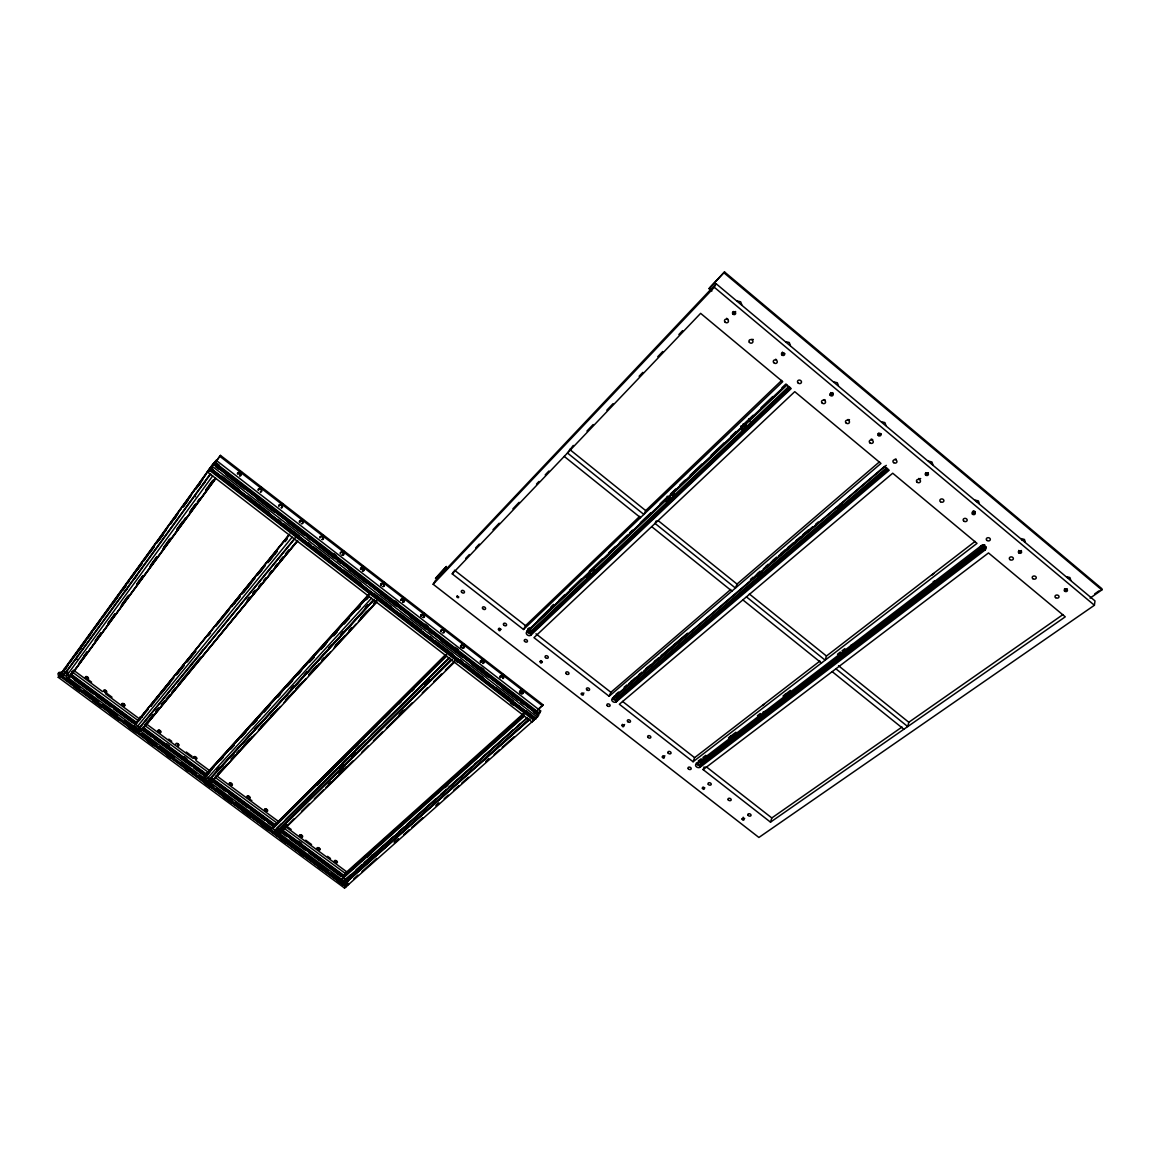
<?xml version="1.0" encoding="UTF-8"?>
<svg xmlns="http://www.w3.org/2000/svg" width="1160" height="1160" viewBox="0 0 1160 1160"><rect width="100%" height="100%" fill="white"/><g stroke="black" fill="none" stroke-linecap="round" stroke-linejoin="round"><path stroke-width="1.5" d="M662.853 755.74L664.346 756.9L664.811 755.711M75.994 659.431L77.227 659.199M85.739 677.803L85.971 676.875M88.174 678.542L87.739 677.411M124.584 705.12L123.409 705.788M194.054 757.234L194.184 758.031M925.665 472.627L927.058 474.121L928.348 472.7M1090.081 598.125L1101.841 589.933L1102 588.787L724.521 271.947L709.601 287.752L709.108 288.68L711.892 291M230.434 783.102L231.725 785.088M1094.402 605.259L1094.996 600.909L716.14 283.75L435.391 580.565L433.144 584.263L758.901 837.462L1094.402 605.259L714.313 287.288L716.14 283.75M282.779 505.195L282.504 504.266M975.212 512.125L973.834 513.198L972.428 512.024M247.834 796.137L247.631 797.543M1018.755 550.405L1020.104 551.855L1021.452 550.522M299.86 835.881L301.426 835.214L302.18 836.838M1064.532 588.657L1065.851 590.092L1067.244 588.801M337.038 862.301L335.196 860.691M984.347 545.214A1.61 1.276 8.4 0 0 982.085 545.113L696.13 764.135A2.624 1.841 20.9 0 0 696.522 766.89A2.624 1.841 20.9 0 0 700.089 767.238L985.014 550.043L985.478 547.955A3.161 2.508 8.4 0 0 986.29 546.853M1062.981 614.568L908.802 722.274L907.729 726.566L835.896 668.812M499.148 628.096L501.062 629.314M975.096 541.415L826.457 656.024L825.152 660.171L746.431 596.878M704.149 766.876L703.134 769.616L770.501 822.15L771.82 817.945L902.002 727.015M733.279 311.474L734.657 313.36L735.628 311.46M697.87 762.845C696.667 765.005 701.626 765.426 700.64 762.366L984.84 544.939M700.089 767.238L700.857 765.18L985.478 547.955M693.071 761.758L977.01 543.373L892.721 473.222L619.367 704.265L693.071 761.758L694.608 757.668L819.903 661.07M879.483 461.825L737.02 584.074L735.454 588.062L655.066 523.436L656.27 520.869M881.049 433.753L879.773 434.608L878.323 433.39M616.264 701.843L889.169 470.264L884.529 466.407L612.219 698.683A2.624 1.899 24 0 0 612.741 701.553A2.624 1.899 24 0 0 616.264 701.843L617.149 699.857L888.401 469.438M886.298 465.363L614.104 697.479C612.973 699.683 617.787 700.089 617.033 697.102L886.515 467.683M614.104 697.479C614.8 692.926 614.51 698.625 617.033 697.102M609.116 696.261L880.962 463.435L794.745 391.674L533.977 637.652L609.116 696.261L610.885 692.303L730.757 589.439M744.662 818.351L742.879 818.525L743.197 817.206M103.907 690.722L105.4 690.447M781.681 380.422L645.699 510.603L643.858 514.431L567.472 453.009L573.272 445.425M538.632 715.053L535.644 718.968L210.076 467.944L211.599 465.841L213.222 463.913L538.632 715.053L537.065 716.372M539.023 713.646L539.559 713.154L214.6 462.26L214.165 462.854L539.023 713.646L539.574 712.501L537.863 714.734L214.629 465.276M539.559 713.154L540.647 710.949L216.21 460.346L214.687 462.434M533.745 719.389L533.194 720.519L534.905 718.301M209.235 469.176L60.334 674.395L347.188 885.704L534.325 719.78L209.235 469.176L208.887 471.511L211.961 467.103M535.644 718.968L536.471 717.155L533.353 720.635L534.325 719.78M537.167 710.659L543.068 704.845L220.472 455.387L213.368 465.044M140.157 717.489L141.332 717.097M709.108 288.68L724.521 271.947M786.48 384.409L529.714 628.923C526.046 631.156 531.352 635.158 531.802 630.547L788.872 386.396M528.394 628.546A2.639 1.943 27.6 0 1 528.699 628.14L526.698 631.968A2.654 1.943 27.6 0 0 527.307 634.94A2.654 1.943 27.6 0 0 530.816 635.173L532.803 631.345L790.033 387.367M159.036 730.351L158.369 731.597M453.72 571.416L452.24 573.881L523.523 629.488L525.538 625.66L639.74 516.316M345.97 886.791L59.812 675.178L58.232 677.295L344.535 888.053L345.97 886.791L59.363 675.743M347.188 885.704L348.116 883.949L345.579 886.835L346.303 886.182M346.564 882.064L529.743 719.374L346.564 882.064L347.797 882.978L344.535 888.053M343.026 878.86L343.635 877.758M345.26 874.857L344.65 875.945L523.189 716.227M343.998 552.784L344.012 551.928M446.542 655.313L272.76 828.544L446.6 656.197M251.836 800.414C247.094 799.849 251.488 797.065 248.11 796.152M265.002 809.346L264.988 810.303M371.417 598.27L206.219 779.52L205.349 777.997M208.727 780.491L374.201 599.532L208.727 780.491L210.004 781.419M317.26 848.25L318.188 847.859M62.669 671.625L62.176 672.176L64.975 668.639L63.336 670.712M335.226 860.662L334.718 861.779M210.7 467.639L62.858 671.582M65.989 667.333L86.072 639.653M88.189 636.738L110.388 606.158M112.505 603.243L168.534 526.031M170.636 523.116L181.207 508.559M183.323 505.644L205.523 475.049M207.64 472.135L211.874 466.305L210.264 468.234M212.149 465.841L212.918 464.783M216.21 460.346L211.961 465.493M70.789 661.403L77.169 652.616M83.549 643.814L89.944 635.027M96.324 626.24L101.645 618.904M110.156 607.188L117.609 596.936M122.931 589.599L126.121 585.205M135.691 572.025L142.071 563.223M148.465 554.437L153.787 547.114M161.225 536.848L166.547 529.525M174 519.26L178.249 513.401M186.76 501.685L191.023 495.813M199.535 484.097L202.725 479.703M69.368 663.462L71.499 660.533M80.011 648.817L86.406 640.015M93.844 629.764L99.165 622.441M105.56 613.64L110.881 606.317M118.32 596.066L123.641 588.729M131.094 578.477L135.343 572.62M143.854 560.889L148.118 555.031M156.629 543.3L163.009 534.514M170.462 524.262L172.594 521.333M183.237 506.673L187.485 500.815M195.996 489.085L200.26 483.227M215.151 462.709L220.472 455.387M63.771 671.452L68.251 665.159M75.414 655.429L77.517 652.514M77.764 652.05L84.114 643.322M88.102 637.957L90.219 635.042M90.451 634.578L92.568 631.663M103.138 617.105L105.255 614.191M112.418 604.476L117.943 596.718M122.989 589.918L126.165 585.539M127.469 583.625L129.587 580.711M138.04 569.067L142.274 563.238M149.669 553.044L153.903 547.216M158.949 540.4L163.183 534.586M173.985 519.549L176.102 516.649M183.28 506.92L185.382 504.005M185.629 503.541L187.731 500.627M198.317 486.069L200.419 483.154M78.88 650.861L80.997 647.947M210.656 473.99L65.525 673.177L67.396 674.554M125.091 591.571L127.237 588.642M134.575 578.695L136.706 575.766M202.884 484.967L205.146 481.719M294.553 539.066L138.344 729.495L140.055 729.872M73.066 670.886L68.788 676.729L69.6 675.729M83.781 656.27L86.986 651.891M95.294 640.683L100.92 632.91M108.156 623.152L114.84 613.915M122.075 604.157L127.687 596.385M137.069 583.712L142.68 575.94M150.988 564.717L156.6 556.945M163.85 547.187L167.054 542.808M167.315 542.343L169.447 539.414M176.697 529.656L182.309 521.884M189.544 512.14L194.909 504.832M205.61 490.23L207.756 487.301M209.075 485.373L212.294 480.994M73.08 671.161L70.948 674.076L71.746 673.09M79.242 662.867L87.014 652.166M95.323 640.958L100.934 633.186M108.17 623.428L114.854 614.191M121.031 605.897L128.789 595.196M137.097 583.987L142.709 576.215M149.944 566.457L156.643 557.221M162.806 548.926L170.563 538.226M176.987 529.467L185.556 517.78M190.661 510.951L196.011 503.643M197.345 501.714L199.476 498.786M205.914 490.027L213.411 479.805M215.542 478.196L68.744 678.208L215.296 478.978M215.818 478.514L71.674 674.612L137.155 722.912M292.117 537.182L136.198 727.914L135.343 726.407M529.714 628.923L530.018 630.431L531.802 630.547M140.868 729.857L141.621 728.828M145.058 725.682L143.594 727.654L296.974 541.111M136.445 722.375L288.912 534.89M782.42 352.118L782.565 353.858L784.696 353.611M537.703 714.633L540.647 710.949M208.481 470.278L210.25 467.959L535.064 718.402M213.222 464.203L214.992 461.883M211.758 466.117L210.076 467.944M830.821 392.573C829.023 395.139 834.895 395.111 832.764 392.602M289.724 534.078L133.69 726.058L289.275 534.992M137.91 721.897L148.219 709.253M150.495 706.44L153.932 702.235M156.223 699.422L173.782 677.962M176.073 675.149L184.077 665.318M187.514 661.113L195.532 651.282M215.745 626.385L229.477 609.522M231.768 606.723L235.204 602.504M237.495 599.691L239.786 596.878M243.6 592.282L255.055 578.245M257.346 575.433L265.35 565.601M268.786 561.382L272.223 557.177M274.514 554.364L276.805 551.551M150.771 706.353L158.775 696.522M161.066 693.709L170.23 682.471M177.088 674.047L184.353 665.231M186.644 662.433L195.793 651.195M208.394 635.752L210.67 632.939M234.335 603.823L240.048 596.805M242.338 593.992L251.502 582.755M259.507 572.924L261.798 570.125M267.916 562.716L277.066 551.478M285.084 541.662L287.375 538.849M66.642 675.773L212.657 475.962M63.046 670.915L61.465 672.843L348.623 884.442M64.075 669.697L64.888 668.711M58.232 677.295L60.146 674.917M61.494 673.264L63.887 670.234M65.946 668.812L64.409 669.262M190.53 665.188L192.821 662.389M200.868 652.572L203.16 649.774M295.655 537.211L139.475 727.683L137.619 726.32M247.152 600.213L249.444 597.414M252.894 593.224L255.2 590.425M145.072 724.637L153.236 714.546M155.527 711.747L158.978 707.542M161.284 704.743L164.734 700.553M247.442 600.155L249.748 597.356M253.199 593.166L255.49 590.367M258.941 586.163L261.246 583.364M263.552 580.565L265.843 577.782M269.294 573.577L271.599 570.778M275.05 566.587L277.356 563.789M279.647 560.99L283.098 556.8M285.404 554.001L288.855 549.797M145.464 724.26L147.769 721.462M150.06 718.663L153.512 714.473M155.817 711.674L158.123 708.876M161.573 704.671L163.864 701.872M166.17 699.088L169.621 694.884M171.926 692.085L175.377 687.894M177.668 685.096L200.68 657.125M297.714 540.633L140.853 731.351L297.395 541.256M210.163 474.048L64.003 674.714L63.162 673.206M209.307 469.292L207.263 471.815L532.121 722.086M278.937 828.762L277.602 828.863M368.837 594.21L206.306 773.909L368.706 594.935M368.764 595.37L203.754 777.693L368.619 596.124M221.052 758.712L224.692 754.696M229.549 749.36L233.189 745.358M245.311 732.003L247.732 729.336M253.793 722.665L259.855 715.981M278.037 695.957L281.677 691.954M309.56 661.243L313.2 657.241M333.819 634.534L338.662 629.198M358.063 607.84L360.485 605.172M214.295 766.427L207.017 774.431L142.912 727.16M219.138 761.076L222.778 757.074M230.057 749.07L233.696 745.068M240.975 737.049L248.24 729.046M251.88 725.043L256.737 719.693M264.001 711.689L270.062 705.019M276.138 698.335L279.763 694.332M287.042 686.328L293.103 679.644M297.961 674.308L301.6 670.306M308.864 662.302L313.722 656.952M321.001 648.947L327.062 642.277M333.123 635.593L336.762 631.591M344.027 623.587L348.885 618.236M356.163 610.232L359.788 606.23M365.864 599.546L368.286 596.878M207.045 774.837L211.903 769.501M231.304 748.142L233.725 745.474M241.005 737.47L245.862 732.134M264.045 712.11L268.902 706.774M287.086 686.749L291.943 681.413M298.004 674.743L300.425 672.075M311.344 660.054L313.765 657.386M321.044 649.383L325.902 644.032M344.085 624.022L348.942 618.686M205.131 777.214L209.975 771.879M220.893 759.872L223.329 757.205M230.594 749.186L234.233 745.184M253.649 723.84L257.288 719.838M277.907 697.145L280.329 694.477M309.43 662.447L314.287 657.111M333.688 635.752L337.328 631.75M357.947 609.058L360.368 606.39M366.444 599.72L368.865 597.052M217.123 769.935L219.559 767.267M291.305 688.721L293.741 686.053M341.156 634.128L343.592 631.461M365.473 607.492L367.908 604.838M217.021 770.24L219.457 767.572M254.431 729.249L257.157 726.305M291.204 689.025L293.639 686.357M304.297 674.656L307.008 671.712M328.613 648.034L331.339 645.09M341.069 634.447L343.49 631.779M365.385 607.811L367.821 605.158M373.578 599.546L209.38 779.215L207.553 777.867M230.97 759.075L234.624 755.087M349.131 630.141L351.567 627.487M373.491 603.562L375.927 600.909M218.08 773.401L224.185 766.76M236.655 753.159L239.09 750.491M243.673 745.503L249.762 738.847M261.029 726.58L263.465 723.913M270.469 716.257L274.123 712.269M285.389 699.987L289.043 696M296.061 688.359L299.715 684.371M308.531 674.743L316.767 665.767M321.639 660.446L324.075 657.792M335.341 645.511L341.127 639.174M360.934 617.598L366.719 611.276M214.571 777.78L226.765 764.498M231.637 759.177L235.292 755.189M238.945 751.202L252.358 736.586M258.448 729.945L260.884 727.291M263.32 724.637L277.95 708.688M287.695 698.059L293.785 691.418M296.22 688.75L302.31 682.109M309.633 674.149L319.377 663.505M321.813 660.852L327.903 654.211M335.226 646.236L344.969 635.607M348.623 631.62L352.277 627.633M359.586 619.672L369.344 609.029M374.216 603.722L376.652 601.068M254.838 734.352L210.815 782.898L376.608 602.272M258.506 730.379L280.445 706.469M284.099 702.481L306.037 678.571M309.691 674.583L330.411 651.992M334.065 648.005L356.004 624.095M358.44 621.441L376.724 601.518M433.144 584.263L714.313 287.288M465.638 558.424L469.379 554.509M475.586 547.984L479.312 544.069M492.986 529.714L499.206 523.189M512.88 508.849L519.086 502.323M536.486 484.053L538.979 481.443M545.186 474.918L548.926 471.003M586.946 431.071L593.151 424.546M606.825 410.205L613.031 403.68M639.116 376.289L642.843 372.375M657.749 356.729L662.722 351.509M678.875 334.544L682.602 330.644M452.24 573.881L700.625 313.345L782.71 381.669L523.523 629.488M972.602 511.459L973.428 510.965M444.99 655.154L275.137 824.673L446.325 654.747M378.726 722.709L385.105 716.372M392.776 708.76L397.895 703.699M406.826 694.825L410.669 691.012M420.891 680.876L423.443 678.339M316.738 784.624L416.425 685.763M316.926 785.16L338.662 763.613M342.49 759.814L351.451 750.94M356.555 745.88L364.226 738.282M370.62 731.946L377.014 725.609M384.685 718.011L389.803 712.936M398.75 704.062L401.302 701.539M411.539 691.404L414.091 688.866M317.55 784.972L320.117 782.434M327.787 774.837L332.906 769.761M340.576 762.163L345.695 757.103M354.641 748.229L358.469 744.43M281.561 823.6L276.442 828.66L278.24 829.98L451.312 659.416M285.404 819.801L366.052 740.095M371.185 735.034L380.147 726.174M383.989 722.39L449.283 657.865M365.197 741.197L275.195 830.342L449.703 657.705L367.749 738.659M339.923 768.195L343.766 764.396M351.451 756.813L355.293 753.029M424.502 684.777L429.62 679.716M284.142 827.283L286.708 824.76M279.647 832.14L284.78 827.094M338.705 774.111L343.839 769.065M399.054 714.836L402.897 711.051M282.083 829.791L287.216 824.745M328.309 784.378L330.875 781.855M339.865 773.024L346.274 766.731M400.214 713.748L404.057 709.963M293.828 818.974L279.719 833.663L454.459 662.244M301.542 811.406L309.242 803.837M314.389 798.79L323.379 789.974M325.945 787.452L352.915 760.96M361.906 752.144L368.329 745.837M373.462 740.79L382.452 731.96M386.309 728.175L412.003 702.96M422.269 692.883L427.416 687.837M433.825 681.529L441.539 673.96M445.397 670.175L454.387 661.36M550.957 606.912L553.581 604.418M530.323 627.546L527.698 630.054A2.639 1.943 27.6 0 0 528.322 633.026A2.639 1.943 27.6 0 0 531.816 633.259L790.569 388.005M538.182 620.063L553.9 605.071M559.149 600.082L564.384 595.08M569.633 590.092L581.421 578.854M589.28 571.358L602.388 558.874M608.942 552.639L615.496 546.389M619.425 542.648L627.284 535.151M629.909 532.658L632.534 530.163M640.392 522.667L650.876 512.676M660.04 503.933L667.899 496.451M670.524 493.942L675.773 488.954M679.702 485.213L684.937 480.211M690.186 475.223L701.974 463.986M711.152 455.242L724.246 442.757M730.8 436.508L736.049 431.52M741.284 426.517L753.087 415.28M760.945 407.798L772.734 396.56M781.913 387.817L785.842 384.061M526.698 631.968L786.364 384.7L791.106 388.643L530.816 635.173M528.713 630.837L787.002 385.033M588.294 573.692L590.469 573.011L591.643 575.433M667.855 497.945L670.234 497.176L671.379 499.786M743.647 425.792L744.938 426.126L746.199 424.923L747.359 427.721M592.948 571.01L594.659 569.386M672.307 495.566L674.207 493.754M530.801 632.476L789.409 387.034M502.686 675.468L503.715 675.773M195.358 495.479L195.431 496.726M523.523 713.429L345.158 873.306L343.969 875.438L523.769 714.429M351.973 868.84L357.338 864.04M397.604 828.008L400.287 825.601M431.158 797.979L433.84 795.571M524.16 715.125L342.954 877.264L341.765 879.396L524.407 716.14M367.212 857.255L371.243 853.659M445.121 787.654L447.803 785.247M350.712 874.64L345.332 879.439L347.101 880.744L528.859 719.171M356.091 869.855L361.456 865.056M364.153 862.663L393.733 836.288M399.113 831.503L404.492 826.703M407.189 824.31L435.421 799.139M440.8 794.339L446.179 789.554M448.876 787.147L471.728 766.774M474.425 764.382L478.457 760.786M482.488 757.19L489.215 751.202M491.898 748.794L513.416 729.625M517.447 726.029L520.144 723.637M537.66 709.659L543.068 704.845M394.357 842.276L398.402 838.694M436.16 805.229L438.857 802.851M486.04 761.033L488.737 758.64M353.844 878.729L357.889 875.133M361.935 871.552L376.768 858.414M394.313 842.885L398.358 839.303M403.752 834.533L409.147 829.748M411.843 827.356L422.632 817.8M436.116 805.866L438.813 803.474M444.208 798.689L448.253 795.107M453.647 790.337L459.041 785.552M461.738 783.174L468.48 777.2M486.011 761.67L488.708 759.278M494.102 754.508L499.496 749.722M502.193 747.33L514.329 736.586M615.859 694.361L618.599 692.012M624.095 687.314L626.85 684.965M630.967 681.457L635.1 677.933M639.218 674.409L641.958 672.061M646.091 668.551L650.209 665.028M654.327 661.504L658.445 657.995M661.2 655.646L687.3 633.36M750.505 579.391L753.26 577.042M757.379 573.518L760.134 571.184M765.629 566.486L768.369 564.137M772.487 560.613L776.62 557.104M780.738 553.581L784.856 550.058M787.611 547.708L793.106 543.025M795.847 540.676L799.98 537.152M802.72 534.803L808.215 530.12M628.72 683.776L631.461 681.428M635.578 677.918L639.711 674.395M643.829 670.886L647.947 667.362M650.688 665.014L656.183 660.33M658.938 657.981L663.056 654.472M665.797 652.123L671.292 647.439M674.047 645.09L687.779 633.36M755.073 575.925L757.813 573.577M763.309 568.893L766.064 566.544M770.182 563.035L772.922 560.686M778.418 555.988L781.173 553.654M785.291 550.13L789.409 546.621M793.527 543.097L797.645 539.588M800.4 537.24L812.754 526.683M815.494 524.349L818.249 522M760.481 572.315L762.265 571.576L763.338 574.098M839.579 504.498L841.87 503.715L842.914 506.427M616.149 699.074L887.269 468.495M634.534 683.835L637.275 681.5M641.408 677.991L644.163 675.642M649.658 670.973L652.413 668.624M656.546 665.115L660.663 661.606M663.418 659.271L667.551 655.762M671.669 652.253L675.801 648.745M678.557 646.41L684.052 641.726M686.807 639.392L690.925 635.883M693.68 633.534L706.063 623.007M708.818 620.673L723.941 607.811M728.074 604.302L730.829 601.953M743.197 591.426L745.952 589.091M818.859 527.104L821.613 524.769M827.123 520.086L829.864 517.751M833.996 514.242L836.752 511.893M840.869 508.385L845.002 504.875M849.135 501.366L853.253 497.858M856.008 495.523L860.14 492.014M864.258 488.505L868.39 484.996M871.145 482.661L886.269 469.786M106.314 692.172L104.937 692.259M762.613 705.541L764.484 704.091M931.683 575.215L933.959 573.461M178.06 745.735L178.437 744.503M698.335 760.989L701.205 758.785M728.451 737.876L731.322 735.672M782.971 696.058L785.842 693.854M837.491 654.24L840.362 652.036M702.931 757.509L705.802 755.305M730.176 736.6L735.918 732.207M757.422 715.705L760.293 713.501M784.667 694.811L790.409 690.417M842.029 650.818L844.886 648.614M763.149 711.964L765.136 711.428L766.136 713.69M850.962 645.293L852.498 644.51L853.47 646.947M933.206 581.595L935.54 580.885L936.497 583.495M699.886 764.411L984.376 547.027A1.61 1.276 8.4 0 0 984.767 545.809M703.134 769.616L988.494 552.943L1065.271 616.83L770.501 822.15M196.388 758.683L195.315 758.857M462.477 644.38L463.652 644.337M1094.648 593.905L1099.056 590.832M840.391 506.572L840.536 504.846M319.377 849.816L319.609 848.743L318.159 847.887M763.918 713.704L764.005 712.298M700.64 762.366L698.363 761.467M704.801 787.843L702.859 787.074M85.942 676.904L87.725 677.44M668.784 500.018L669.073 498.263M542.372 661.736L540.603 660.605M581.798 693.115C579.231 694.086 584.089 696.595 583.48 693.97C580.855 691.708 582.943 695.159 583.886 693.013M850.802 647.077L851.237 645.467M265.161 809.231L266.713 809.535M266.727 811.202L266.684 809.564M301.092 836.955L302.006 836.926M319.392 849.772L318.478 849.802M58.725 672.524L60.494 672.205L62.495 673.684L62.727 675.482M139.896 726.798L139.113 726.726M67.874 673.684L66.294 672.524L67.933 672.075M744.227 428.054L745.402 427.242L744.938 426.126M281.271 503.788L282.286 504.063M760.38 574.301L761.482 573.605L761.062 572.605M458.664 596.776C453.139 595.674 461.738 600.14 457.171 595.703M933.292 583.697L934.539 582.987L934.163 581.943M122.597 703.699L123.569 703.874M194.561 756.842L196.504 758.278M209.264 778.331L208.38 777.693M302.064 519.651L303.05 520.144M588.627 575.577L589.831 575.186L589.439 573.997M342.867 551.203L343.635 551.508M383.308 582.479L384.293 582.972M159.022 730.365L160.471 731.264M176.972 743.633L178.422 744.532M737.267 300.991L740.645 301.788L741.849 304.833M785.885 341.707L789.264 342.505L790.424 345.492M833.967 381.959L837.346 382.771L838.448 385.714M881.513 421.762L884.906 422.602L885.95 425.474M928.536 461.129L931.93 461.97L932.915 464.798M742.951 424.111L746.199 424.923M745.256 429.722L742.009 428.91L740.863 426.097M975.053 500.076L978.431 500.917L979.388 503.701M1021.046 538.588L1024.425 539.443L1025.339 542.169M1066.547 576.679L1069.926 577.549L1070.782 580.232M667.159 496.364L670.234 497.176M974.154 510.995L975.009 511.546M522.595 689.91L523.261 690.882M240.686 471.932L241.425 472.772M323.031 535.615L323.756 536.428M363.66 567.023L364.37 567.82M166.561 743.705L169.462 745.851M183.976 756.552L186.89 758.698M298.714 841.188L301.629 843.335M212.7 778.621L275.833 825.181M282.474 830.082L344.998 876.191M71.355 675.062L136.75 723.289M142.564 727.581L206.509 774.735M212.323 779.027L274.818 825.108M282.098 830.473L344.592 876.554M89.567 689.91L70.688 675.99L135.966 724.26M96.831 695.26L111.346 705.962M114.246 708.107L134.575 723.086M144.739 730.582L160.703 742.356M163.618 744.503L182.482 758.408M185.397 760.554L204.262 774.474M211.526 779.824L273.963 825.847M281.227 831.198L297.192 842.986M300.092 845.118L318.971 859.038M321.871 861.184L342.2 876.163M141.781 728.538L205.697 775.663M211.512 779.955L273.977 826.007M281.242 831.357L343.708 877.409M64.496 671.988L274.108 826.5M277.023 828.646L348.348 881.237M74.37 679.934L93.278 693.883M96.193 696.029L110.751 706.759M113.651 708.905L132.573 722.839M142.752 730.351L151.481 736.788M154.396 738.934L190.776 765.745M193.691 767.891L203.87 775.402M211.149 780.767L225.707 791.497M228.607 793.643L247.53 807.577M250.444 809.723L264.988 820.454M267.902 822.599L273.716 826.891M280.995 832.256L286.825 836.548M289.724 838.694L305.732 850.483M308.647 852.629L340.663 876.235M66.599 678.136L78.242 686.72M84.071 691.012L97.165 700.654M102.993 704.947L116.087 714.603M124.831 721.027L136.474 729.611M146.653 737.122L155.397 743.545M164.125 749.984L174.319 757.494M181.598 762.86L196.156 773.575M199.056 775.721L213.614 786.451M220.893 791.802L232.536 800.385M238.365 804.678L251.459 814.32M255.823 817.539L270.382 828.269M274.746 831.488L290.754 843.277M296.583 847.568L309.676 857.211M318.42 863.649L328.599 871.16M335.878 876.525L347.521 885.094M66.599 678.266L79.677 687.909M84.042 691.113L98.571 701.829M102.935 705.034L117.465 715.735M124.729 721.1L139.258 731.8M142.158 733.947L156.701 744.647M159.601 746.779L174.131 757.494M181.395 762.845L195.938 773.546M198.838 775.692L211.917 785.32M216.282 788.539L230.811 799.24M235.161 802.459L249.704 813.16M252.605 815.306L271.498 829.212M274.398 831.357L288.942 842.058M291.841 844.205L306.37 854.906M309.285 857.052L328.164 870.971M331.079 873.117L345.607 883.818M73.776 686.676L79.59 690.968M92.669 700.596L101.384 707.02M110.113 713.443L118.828 719.867M129.006 727.349L136.271 732.699M147.9 741.269L153.715 745.546M166.793 755.189L171.158 758.393M185.687 769.094L188.601 771.24M204.581 783.014L210.395 787.292M223.474 796.92L232.203 803.343M242.382 810.84L251.096 817.264M261.275 824.745L268.54 830.096M280.169 838.665L285.983 842.943M300.512 853.644L303.427 855.79M317.956 866.491L320.87 868.637M336.849 880.411L342.664 884.688M85.767 677.048L86.927 677.904M122.177 703.932L123.308 704.773M158.282 730.597L159.428 731.423M229.68 783.305L230.796 784.131M299.99 835.214L301.078 836.027M318.493 848.873L317.26 848.729M334.732 860.865L335.82 861.677M88.697 679.992L91.611 682.138M106.184 692.883L112.013 697.189M168.809 739.123L171.724 741.284M186.296 752.028L192.111 756.335M288.245 827.297L291.16 829.458M305.718 840.202L311.547 844.509M327.57 856.327L330.484 858.487M73.428 670.103L102.573 691.621M105.487 693.767L140.462 719.591M146.305 723.898L192.937 758.321M195.851 760.467L210.424 771.226M216.253 775.533L278.922 821.788M284.751 826.094L347.435 872.349M71.789 671.625L138.576 720.896M144.376 725.174L208.263 772.299M215.513 777.664L276.486 822.643M283.75 828.008L346.173 874.06M215.644 466.726L218.515 468.93M225.678 474.469L244.311 488.838M257.201 498.786L274.398 512.067M287.303 522.014L304.5 535.282M307.371 537.5L310.227 539.704M318.826 546.346L334.587 558.511M337.458 560.715L340.329 562.933M348.928 569.574L366.125 582.842M380.451 593.891L396.212 606.057M410.553 617.12L426.314 629.285M429.171 631.49L432.042 633.708M440.64 640.349L462.144 656.937M472.163 664.665L487.939 676.831M502.265 687.894L518.027 700.06M520.898 702.279L523.755 704.482M533.788 712.226L538.095 715.546M211.599 465.841L537.544 717.286M210.54 467.378L213.411 469.597M222.01 476.224L239.206 489.491M247.819 496.132L269.323 512.705M277.921 519.346L280.793 521.55M283.649 523.769L299.425 535.92M308.024 542.561L310.894 544.765M313.751 546.984L329.527 559.135M343.868 570.198L361.064 583.465M373.97 593.413L391.166 606.68M399.765 613.307L421.268 629.894M429.867 636.521L432.738 638.74M435.609 640.943L452.806 654.211M459.983 659.736L462.84 661.954M465.711 664.158L482.908 677.425M495.813 687.372L513.024 700.64M525.915 710.601L535.949 718.33M208.786 469.727L534.02 720.404M454.633 659.967L457.504 662.172M510.458 702.989L513.314 705.193M219.748 456.257L542.576 705.846M237.901 473.251L239.206 474.251M361.021 568.4L362.297 569.386M401.331 599.546L402.592 600.532M480.878 661.026L482.125 661.983M500.554 676.222L501.787 677.179M520.13 691.36L521.362 692.317M216.412 462.985L219.269 465.189M333.674 553.523L336.531 555.727M395.154 600.996L398.01 603.2M425.184 624.182L428.04 626.385M455.213 647.367L458.07 649.571M480.95 667.232L483.807 669.45M454.459 570.169L525.538 625.66M535.963 633.809L610.885 692.303M622.529 701.394L694.608 757.668M706.048 766.601L771.82 817.945M564.238 456.402L640.479 517.65M651.673 526.64L731.916 591.092M742.864 599.894L821.454 663.012M832.169 671.64L903.886 729.249M569.546 449.34L645.699 510.603M658.285 520.724L737.02 584.074M749.36 593.992L826.457 656.024M838.564 665.767L908.802 722.274M724.043 272.875L1101.841 589.933M105.691 690.664L106.415 691.751M230.231 784.74L229.622 783.971M123.859 704.091L124.569 705.164M261.652 488.113L262.189 489.027M404.173 598.299L404.637 599.169M138.649 726.377L138.344 725.652M748.809 418.934L749.955 421.747M624.573 724.507L623.717 725.493L622.471 724.318M532.803 631.345A2.639 1.943 27.6 0 1 528.264 629.039M617.149 699.857A2.624 1.899 24 0 1 614.191 699.929A2.624 1.899 24 0 1 612.625 697.551M700.857 765.18A2.624 1.841 20.8 0 1 697.856 765.194A2.624 1.841 20.8 0 1 696.377 762.903M896.245 459.172A2.03 1.682 11.5 0 1 895.23 458.925M872.683 439.51A2.03 1.696 12.7 0 1 871.232 438.973M727.929 319.116A2.03 1.783 24.1 0 1 726.639 318.275M849.482 419.673A2.03 1.711 14.1 0 1 847.96 419.485M753.333 339.459A2.03 1.769 21.7 0 1 751.81 339.271M825.137 399.837A2.015 1.725 15.7 0 1 824.122 399.591M776.547 359.673A2.03 1.754 19.5 0 1 775.605 359.208M920.692 478.543A2.03 1.667 10.4 0 1 918.677 478.471M614.495 697.58A2.624 1.899 24 0 1 614.032 697.131M1067.591 577.985A1.624 1.262 5.5 0 1 1068.404 578.188M1021.699 539.937A1.624 1.276 6.6 0 1 1022.526 539.966M976.14 501.41A1.61 1.305 7.9 0 1 976.938 501.613M930.798 462.912A1.61 1.334 9.7 0 1 931.234 463.522M980.49 546.273A3.175 2.508 8.5 0 1 984.97 546.476A3.175 2.508 8.5 0 1 985.014 550.043M103.892 691.548A1.769 1.087 35.7 0 1 104.647 689.982A1.769 1.087 35.7 0 1 106.734 691.809A1.769 1.087 35.7 0 1 104.907 692.433M175.827 744.169A1.74 1.073 33.7 0 1 177.175 743.386A1.74 1.073 33.7 0 1 178.916 744.923A1.74 1.073 33.7 0 1 177.886 745.967M461.057 646.947A1.581 1.131 29.4 0 1 461.955 645.467A1.581 1.131 29.4 0 1 463.855 646.932A1.581 1.131 29.4 0 1 462.289 647.889M381.06 584.901A1.595 1.145 32.7 0 1 381.915 583.697A1.595 1.145 32.7 0 1 383.742 584.625A1.595 1.145 32.7 0 1 383.51 586.148M360.832 568.965A1.61 1.145 33.6 0 1 362.21 568.11A1.61 1.145 33.6 0 1 363.762 569.574A1.61 1.145 33.6 0 1 362.66 570.676M480.805 662.2A1.581 1.117 28.6 0 1 481.371 660.779A1.581 1.117 28.6 0 1 483.328 661.562A1.581 1.117 28.6 0 1 483.111 663.114M340.75 552.711A1.61 1.16 34.4 0 1 343.084 553.102A1.61 1.16 34.4 0 1 342.751 554.987M500.453 677.382A1.566 1.117 27.8 0 1 501.033 675.99A1.566 1.117 27.8 0 1 503.005 676.759A1.566 1.117 27.8 0 1 502.759 678.296M321.262 536.63A1.61 1.16 35.3 0 1 323.075 538.023A1.61 1.16 35.3 0 1 322.016 539.284M320.174 537.544A1.61 1.16 35.3 0 1 320.61 536.775M261.261 491.289A1.638 1.16 37.8 0 1 260.376 491.637M258.55 490.23A1.638 1.16 37.8 0 1 259.55 488.925A1.638 1.16 37.8 0 1 261.377 490.332M240.656 474.976A1.638 1.175 38.6 0 1 239.642 475.614M237.742 473.846A1.638 1.175 38.6 0 1 240.627 474.295M520.231 692.81A1.566 1.117 27 0 1 520.738 691.099A1.566 1.117 27 0 1 522.841 692.433A1.566 1.117 27 0 1 521.246 693.448M279.328 505.252A1.624 1.16 37 0 1 281.648 505.629A1.624 1.16 37 0 1 281.373 507.558M299.904 522.421A1.624 1.16 36.1 0 1 300.324 520.854A1.624 1.16 36.1 0 1 302.31 521.623A1.624 1.16 36.1 0 1 302.224 523.32M502.802 675.192A1.581 1.131 27.8 0 1 503.44 675.686M501.729 674.351A1.566 1.117 27.8 0 1 504.15 675.584M500.395 677.817A1.958 1.392 27.8 0 1 500.584 675.787A1.958 1.392 27.8 0 1 503.208 676.541A1.958 1.392 27.8 0 1 503.005 678.571M239.67 471.395A1.638 1.175 38.6 0 1 241.889 473.454M237.38 473.744A2.044 1.45 38.6 0 1 239.004 472.57A2.044 1.45 38.6 0 1 241.019 474.454A2.044 1.45 38.6 0 1 239.743 475.962M521.289 689.475A1.566 1.117 27 0 1 523.711 690.707M519.955 692.94A1.958 1.392 27 0 1 520.579 690.809A1.958 1.392 27 0 1 523.203 692.462A1.958 1.392 27 0 1 521.217 693.738M402.94 597.617A1.595 1.145 31.9 0 1 405.101 599.299M400.809 600.401A1.987 1.421 31.9 0 1 402.186 598.923A1.987 1.421 31.9 0 1 404.405 600.634A1.987 1.421 31.9 0 1 403.013 602.112M443.599 628.532A1.581 1.131 30.2 0 1 444.918 630.431M440.901 631.678A1.972 1.406 30.2 0 1 442.003 629.808A1.972 1.406 30.2 0 1 444.382 631.649A1.972 1.406 30.2 0 1 442.453 632.867M482.082 659.17A1.581 1.117 28.6 0 1 483.879 659.489M484.387 660.069A1.581 1.117 28.6 0 1 484.532 660.721M480.733 662.635A1.972 1.406 28.6 0 1 481.037 660.518A1.972 1.406 28.6 0 1 483.72 661.577A1.972 1.406 28.6 0 1 482.951 663.505M462.347 643.901A1.581 1.131 29.4 0 1 464.812 645.467M460.998 647.382A1.972 1.406 29.4 0 1 461.549 645.178A1.972 1.406 29.4 0 1 464.203 646.845A1.972 1.406 29.4 0 1 462.274 648.193M424.067 613.292A1.581 1.131 31 0 1 424.923 614.104M421.254 616.671A1.987 1.421 31 0 1 421.631 614.452A1.987 1.421 31 0 1 424.328 615.829A1.987 1.421 31 0 1 423.023 617.57M121.858 704.598A1.754 1.087 35.2 0 1 122.946 703.424A1.754 1.087 35.2 0 1 124.874 705.106A1.754 1.087 35.2 0 1 123.453 706.005M362.355 566.602A1.595 1.145 33.6 0 1 364.791 568.487M360.455 568.864A2.001 1.435 33.6 0 1 362.34 567.835A2.001 1.435 33.6 0 1 364.153 569.893A2.001 1.435 33.6 0 1 362.268 570.923M139.881 717.315A1.754 1.087 34.7 0 1 142.114 717.257M85.666 678.107A1.769 1.087 36.2 0 1 86.275 676.512A1.769 1.087 36.2 0 1 88.45 678.121A1.769 1.087 36.2 0 1 87.087 679.151M322.031 535.079A1.61 1.16 35.3 0 1 324.249 536.79M319.87 537.863A2.015 1.45 35.3 0 1 321.175 536.297A2.015 1.45 35.3 0 1 323.423 538.037A2.015 1.45 35.3 0 1 322.118 539.603M158.412 731.931A1.74 1.073 34.2 0 1 158.572 730.089A1.74 1.073 34.2 0 1 160.921 731.554A1.74 1.073 34.2 0 1 159.543 732.641M193.952 758.045A1.74 1.073 33.2 0 1 194.662 756.552A1.74 1.073 33.2 0 1 196.794 758.118A1.74 1.073 33.2 0 1 195.344 759.075M302.325 519.303A1.624 1.16 36.2 0 1 303.76 521.289M299.584 522.493A2.03 1.45 36.1 0 1 300.541 520.463A2.03 1.45 36.1 0 1 302.992 522.362A2.03 1.45 36.1 0 1 301.18 523.726M247.413 797.645A1.725 1.058 31.7 0 1 247.558 795.905A1.725 1.058 31.7 0 1 249.893 797.094A1.725 1.058 31.7 0 1 248.936 798.428M281.401 503.353A1.624 1.16 37 0 1 283.272 505.108M279.038 506.615A2.03 1.45 37 0 1 279.821 504.571A2.03 1.45 37 0 1 282.344 506.166A2.03 1.45 37 0 1 281.111 507.921M342.751 550.797A1.61 1.145 34.4 0 1 344.535 552.827M340.416 554.03A2.001 1.435 34.4 0 1 341.562 552.058A2.001 1.435 34.4 0 1 343.868 554.219A2.001 1.435 34.4 0 1 341.519 555.074M299.758 836.142A1.711 1.058 30.3 0 1 300.57 834.751A1.711 1.058 30.3 0 1 302.644 836.288A1.711 1.058 30.3 0 1 301.121 837.143M265.017 810.637A1.711 1.058 31.2 0 1 265.292 808.897A1.711 1.058 31.2 0 1 267.612 810.318A1.711 1.058 31.2 0 1 266.133 811.318M260.406 487.417A1.638 1.16 37.8 0 1 262.58 488.81M258.202 490.216A2.044 1.45 37.8 0 1 259.449 488.592A2.044 1.45 37.8 0 1 261.739 490.346A2.044 1.45 37.8 0 1 260.478 491.985M334.732 862.097A1.696 1.044 29.3 0 1 335.08 860.43A1.696 1.044 29.3 0 1 337.371 861.837A1.696 1.044 29.3 0 1 335.834 862.779M229.752 784.595A1.725 1.073 32.2 0 1 229.883 782.84A1.725 1.073 32.2 0 1 232.218 784.044A1.725 1.073 32.2 0 1 231.275 785.378M383.206 582.073A1.595 1.145 32.7 0 1 384.961 584.074M381.161 585.698A1.987 1.435 32.7 0 1 381.625 583.393A1.987 1.435 32.7 0 1 384.293 585.089A1.987 1.435 32.7 0 1 382.452 586.51M317.159 848.989A1.696 1.044 29.8 0 1 317.985 847.612A1.696 1.044 29.8 0 1 320.058 849.149A1.696 1.044 29.8 0 1 318.507 849.99M662.259 756.943C664.288 760.96 665.753 754.551 662.259 756.943M665.898 501.221C667.87 505.397 669.247 498.438 665.898 501.221M702.308 788.089C704.294 792.062 705.831 785.755 702.308 788.089M741.704 429.113C743.719 433.608 745.329 426.053 741.704 429.113M741.979 818.96C743.937 822.875 745.561 816.683 741.979 818.96M758.031 575.621C759.916 579.681 761.482 572.982 758.031 575.621M761.163 715.299C762.917 718.968 764.426 713.052 761.163 715.299M837.477 507.921C839.376 512.27 841.203 505.021 837.477 507.921M848.352 648.541C850.149 652.5 851.904 646.048 848.352 648.541M931.248 585.089C933.06 589.309 935.09 582.335 931.248 585.089M498.394 629.169C499.51 633.548 502.498 627.429 498.394 629.169M539.966 661.504C541.024 665.825 544.083 659.808 539.966 661.504M586.394 576.665C587.293 580.696 590.193 575.012 586.394 576.665M621.934 725.261C622.905 729.466 626.125 723.68 621.934 725.261M527.423 717.59L344.172 881.165L527.423 717.59M452.052 659.518L277.284 831.88L452.052 659.518M446.368 566.529L435.551 578.332L446.368 566.529M59.769 673.09L58 673.409L58.232 675.207L60.233 676.672L62.002 676.352L61.77 674.554L59.769 673.09M1064.648 591.165A1.638 1.262 5.9 0 0 1067.389 590.745A1.638 1.262 5.9 0 0 1065.417 589.091A1.638 1.262 5.9 0 0 1064.648 591.165M781.753 354.8A1.624 1.406 19 0 0 784.508 354.815A1.624 1.406 19 0 0 782.942 352.654A1.624 1.406 19 0 0 781.753 354.8M878.337 435.536A1.624 1.363 12.3 0 0 880.991 434.986A1.624 1.363 12.3 0 0 878.932 433.26A1.624 1.363 12.3 0 0 878.337 435.536M748.113 815.393A1.667 1.145 19.2 0 0 750.911 815.683A1.667 1.145 19.2 0 0 749.288 813.726A1.667 1.145 19.2 0 0 748.113 815.393M728.262 799.936A1.667 1.16 19.8 0 0 731.061 800.226A1.667 1.16 19.8 0 0 729.423 798.254A1.667 1.16 19.8 0 0 728.262 799.936M627.647 721.578A1.682 1.204 23.3 0 0 630.402 721.81A1.682 1.204 23.3 0 0 628.705 719.78A1.682 1.204 23.3 0 0 627.647 721.578M647.962 737.383A1.667 1.189 22.6 0 0 650.716 737.644A1.667 1.189 22.6 0 0 649.034 735.614A1.667 1.189 22.6 0 0 647.962 737.383M708.325 784.407A1.667 1.175 20.5 0 0 711.109 784.682A1.667 1.175 20.5 0 0 709.456 782.695A1.667 1.175 20.5 0 0 708.325 784.407M688.3 768.805A1.667 1.175 21.1 0 0 691.07 769.08A1.667 1.175 21.1 0 0 689.402 767.079A1.667 1.175 21.1 0 0 688.3 768.805M668.174 753.13A1.667 1.189 21.8 0 0 670.944 753.391A1.667 1.189 21.8 0 0 669.262 751.39A1.667 1.189 21.8 0 0 668.174 753.13M586.742 689.707A1.682 1.204 24.9 0 0 589.497 689.939A1.682 1.204 24.9 0 0 587.758 687.88A1.682 1.204 24.9 0 0 586.742 689.707M566.152 673.67A1.682 1.218 25.8 0 0 568.893 673.887A1.682 1.218 25.8 0 0 567.139 671.814A1.682 1.218 25.8 0 0 566.152 673.67M545.461 657.561A1.682 1.218 26.7 0 0 548.187 657.764A1.682 1.218 26.7 0 0 546.418 655.675A1.682 1.218 26.7 0 0 545.461 657.561M524.436 641.03A1.682 1.232 27.6 0 0 527.205 641.813A1.682 1.232 27.6 0 0 526.031 639.537A1.682 1.232 27.6 0 0 524.436 641.03M503.556 624.761A1.696 1.232 28.5 0 0 506.311 625.544A1.696 1.232 28.5 0 0 505.122 623.239A1.696 1.232 28.5 0 0 503.556 624.761M482.56 608.42A1.696 1.247 29.4 0 0 485.329 609.188A1.696 1.247 29.4 0 0 484.111 606.868A1.696 1.247 29.4 0 0 482.56 608.42M461.477 591.991A1.696 1.247 30.4 0 0 464.232 592.76A1.696 1.247 30.4 0 0 463 590.425A1.696 1.247 30.4 0 0 461.477 591.991M607.245 705.686A1.682 1.204 24.1 0 0 610 705.904A1.682 1.204 24.1 0 0 608.275 703.859A1.682 1.204 24.1 0 0 607.245 705.686M893.577 462.608A2.03 1.682 11.6 0 0 896.912 461.941A2.03 1.682 11.6 0 0 894.345 459.795A2.03 1.682 11.6 0 0 893.577 462.608M724.855 321.871A2.03 1.783 24.2 0 0 728.291 321.871A2.03 1.783 24.2 0 0 726.276 319.13A2.03 1.783 24.2 0 0 724.855 321.871M869.928 442.888A2.03 1.696 12.9 0 0 873.248 442.207A2.03 1.696 12.9 0 0 870.667 440.046A2.03 1.696 12.9 0 0 869.928 442.888M773.633 362.543A2.03 1.754 19.5 0 0 777.098 362.572A2.03 1.754 19.5 0 0 775.112 359.875A2.03 1.754 19.5 0 0 773.633 362.543M821.874 402.766A2.03 1.725 15.8 0 0 825.355 402.81A2.03 1.725 15.8 0 0 823.411 400.157A2.03 1.725 15.8 0 0 821.874 402.766M797.833 382.713A2.03 1.74 17.6 0 0 801.284 382.757A2.03 1.74 17.6 0 0 799.341 380.074A2.03 1.74 17.6 0 0 797.833 382.713M749.316 342.272A2.03 1.769 21.8 0 0 752.767 342.287A2.03 1.769 21.8 0 0 750.766 339.561A2.03 1.769 21.8 0 0 749.316 342.272M845.799 422.704A2.03 1.711 14.2 0 0 849.279 422.776A2.03 1.711 14.2 0 0 847.365 420.137A2.03 1.711 14.2 0 0 845.799 422.704M917.096 482.212A2.03 1.667 10.6 0 0 920.445 481.574A2.03 1.667 10.6 0 0 917.893 479.428A2.03 1.667 10.6 0 0 917.096 482.212M986.885 540.4A2.044 1.624 8.1 0 0 990.278 539.806A2.044 1.624 8.1 0 0 987.769 537.703A2.044 1.624 8.1 0 0 986.885 540.4M963.757 521.101A2.044 1.638 8.8 0 0 967.135 520.507A2.044 1.638 8.8 0 0 964.598 518.389A2.044 1.638 8.8 0 0 963.757 521.101M940.485 501.714A2.03 1.653 9.6 0 0 943.848 501.091A2.03 1.653 9.6 0 0 941.311 498.959A2.03 1.653 9.6 0 0 940.485 501.714M1055.542 597.617A2.044 1.581 6.3 0 0 1058.964 597.096A2.044 1.581 6.3 0 0 1056.499 595.036A2.044 1.581 6.3 0 0 1055.542 597.617M1009.896 559.57A2.044 1.61 7.4 0 0 1013.303 559.018A2.044 1.61 7.4 0 0 1010.795 556.916A2.044 1.61 7.4 0 0 1009.896 559.57M1032.777 578.651A2.044 1.595 6.8 0 0 1036.199 578.115A2.044 1.595 6.8 0 0 1033.705 576.027A2.044 1.595 6.8 0 0 1032.777 578.651M732.772 313.882A1.624 1.421 23.8 0 0 735.527 313.882A1.624 1.421 23.8 0 0 733.917 311.692A1.624 1.421 23.8 0 0 732.772 313.882M830.183 395.255A1.624 1.377 15.2 0 0 832.952 395.284A1.624 1.377 15.2 0 0 831.415 393.167A1.624 1.377 15.2 0 0 830.183 395.255M925.694 475.092A1.624 1.334 10 0 0 928.377 474.571A1.624 1.334 10 0 0 926.332 472.874A1.624 1.334 10 0 0 925.694 475.092M972.515 514.213A1.624 1.305 8.3 0 0 975.226 513.721A1.624 1.305 8.3 0 0 973.211 512.038A1.624 1.305 8.3 0 0 972.515 514.213M1018.828 552.899A1.638 1.29 6.9 0 0 1021.554 552.436A1.638 1.29 6.9 0 0 1019.567 550.768A1.638 1.29 6.9 0 0 1018.828 552.899M441.641 630.199A1.595 1.145 30.2 0 0 441.206 631.62A1.581 1.131 30.2 0 1 441.655 630.199A1.581 1.131 30.2 0 1 443.555 630.75A1.595 1.145 30.2 0 1 443.787 632.36A1.581 1.131 30.2 0 0 443.555 630.75A1.595 1.145 30.2 0 0 441.641 630.199M402.926 601.822A1.61 1.145 31.9 0 0 403.868 601.503A1.595 1.145 31.9 0 1 402.94 601.793M402.259 599.241A1.61 1.145 31.9 0 0 401.142 600.43A1.595 1.145 31.9 0 1 402.274 599.241A1.595 1.145 31.9 0 1 404.042 600.604A1.61 1.145 31.9 0 0 402.259 599.241M421.82 614.757A1.595 1.145 31 0 0 421.515 616.554A1.581 1.131 31 0 1 421.82 614.757A1.581 1.131 31 0 1 423.995 615.859A1.595 1.145 31 0 1 422.936 617.279A1.581 1.131 31 0 0 423.995 615.859A1.595 1.145 31 0 0 421.82 614.757"/></g></svg>
